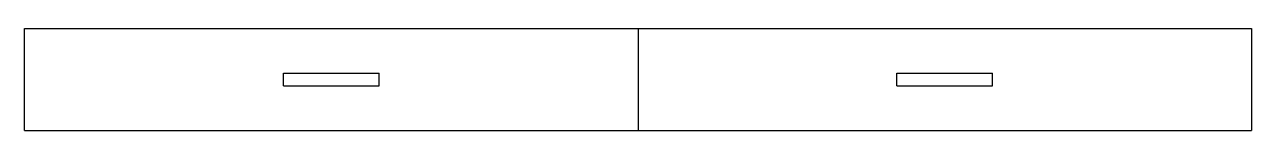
# Model space of a CAD drawing. Extents: x 0 to 48, y 35.2 to 39.2.
import ezdxf

# ---------------------------------------------------------------- set-up
doc = ezdxf.new("R2010")
doc.units = 0
doc.header["$LTSCALE"] = 3
doc.layers.get('0').update_dxf_attribs({"linetype": 'CONTINUOUS'})

msp = doc.modelspace()

# ---------------------------------------------------------------- linework, layer by layer
at = {"color": 0}
for p, q in [((0, 35.25), (0, 39.25)), ((0, 39.25), (24, 39.25)), ((24, 39.25), (24, 35.25)), ((24, 39.25), (48, 39.25)), ((48, 39.25), (48, 35.25)), ((10.125, 37.5), (13.875, 37.5)), ((10.125, 37), (10.125, 37.5)), ((13.875, 37), (13.875, 37.5)), ((34.125, 37.5), (37.875, 37.5)), ((34.125, 37), (34.125, 37.5)), ((37.875, 37), (37.875, 37.5)), ((10.125, 37), (13.875, 37)), ((34.125, 37), (37.875, 37)), ((0, 35.25), (24, 35.25)), ((24, 35.25), (48, 35.25))]:
    msp.add_line(p, q, dxfattribs=at)

doc.saveas('drawing.dxf')
